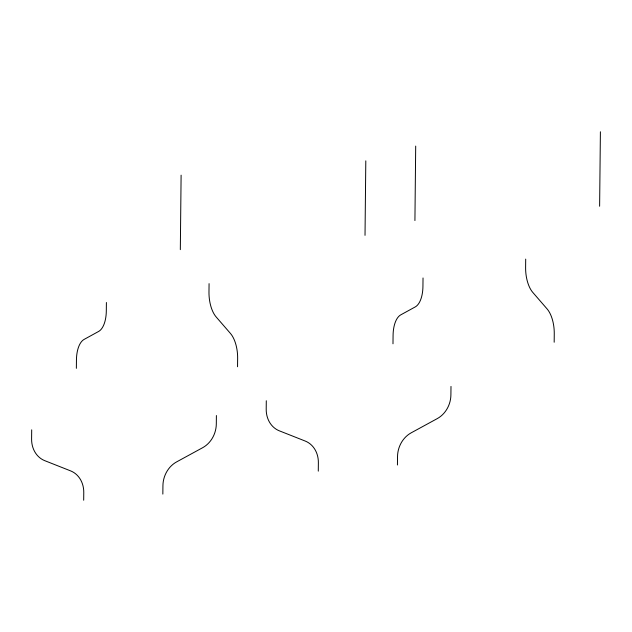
<?xml version="1.0" encoding="UTF-8"?>
<svg xmlns="http://www.w3.org/2000/svg" width="632" height="632" viewBox="0 0 632 632"><rect width="100%" height="100%" fill="white"/><g stroke="black" fill="none" stroke-linecap="round" stroke-linejoin="round"><path stroke-width="0.95" d="M31.695 429.839L31.6 439.027A24.893 21.472 -73.5 0 0 44.761 460.673L70.61 470.887A24.893 21.472 -73.5 0 1 83.772 492.533L83.685 500.228M76.361 368.338L76.448 359.9A24.893 11.953 85.6 0 1 84.119 339.408L98.647 331.437A24.893 11.953 85.6 0 0 106.31 310.952L106.397 302.507M162.843 494.098L162.93 485.653A24.893 21.472 -73.5 0 1 176.565 461.929L202.675 447.693A24.893 21.472 -73.5 0 0 216.31 423.969L216.397 415.532M180.325 249.648L181.108 175.175M209.073 283.642L208.979 292.079A24.893 11.953 85.6 0 0 216.168 316.964L230.443 333.435A24.893 11.953 85.6 0 1 237.64 358.32L237.545 366.757M266.293 400.751L266.206 409.188A24.893 21.472 -73.5 0 0 279.36 430.842L305.217 441.049A24.893 21.472 -73.5 0 1 318.37 462.695L318.283 471.14M365.02 235.341L365.802 160.86M392.986 343.8L393.08 335.363A24.893 11.953 85.6 0 1 400.743 314.87L415.271 306.907A24.893 11.953 85.6 0 0 422.934 286.415L423.029 277.977M397.441 465.002L397.528 456.565A24.893 21.472 -73.5 0 1 411.163 432.841L437.273 418.605A24.893 21.472 -73.5 0 0 450.9 394.882L450.995 386.436M414.924 220.56L415.698 146.087M525.698 259.104L525.611 267.549A24.893 11.953 85.6 0 0 532.8 292.426L547.075 308.906A24.893 11.953 85.6 0 1 554.264 333.783L554.177 342.228M599.618 206.245L600.4 131.772"/></g></svg>
